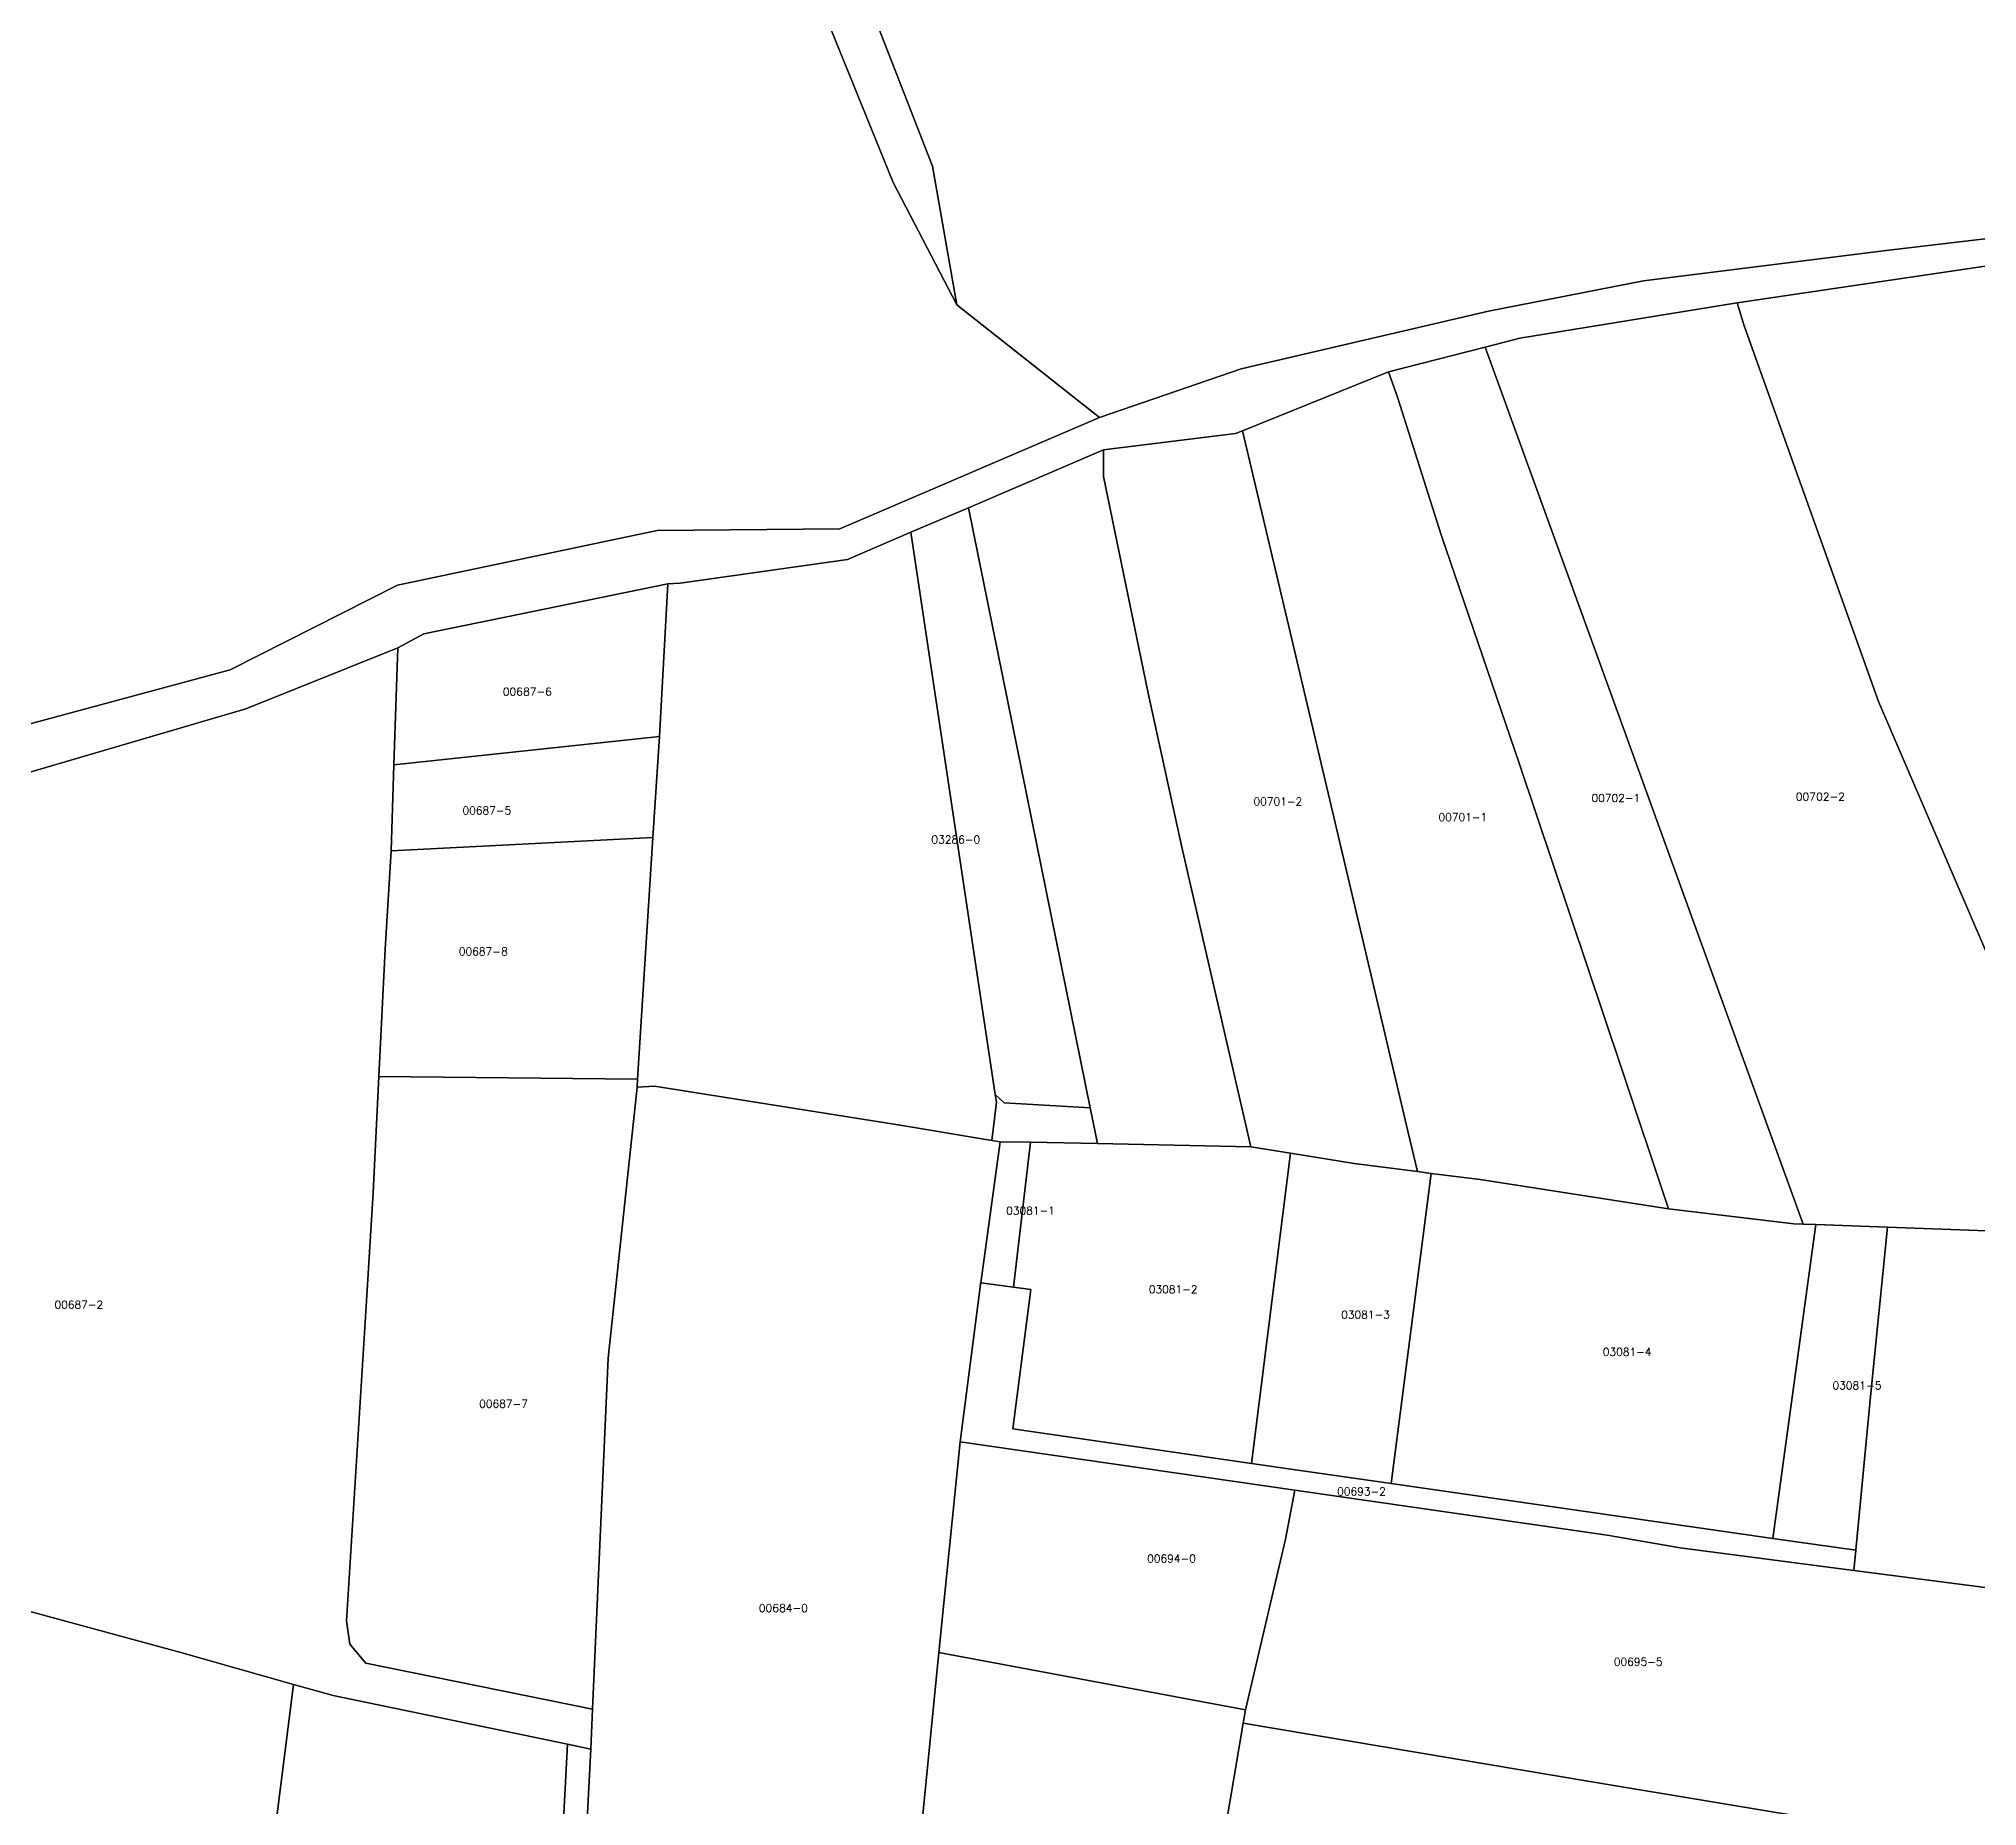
# Model space of a CAD drawing. Header units: metres. Extents: x 7423707 to 7427500, y 4706661 to 4708784.
# Drawn here: x 7425090.5 to 7425339.2, y 4706905.9 to 4707132.6 of the extents above; entities that cross this region are included whole.
import ezdxf

# ---------------------------------------------------------------- set-up
doc = ezdxf.new("R2010")
doc.units = ezdxf.units.M
doc.layers.add('Numrat_Parcelave', color=7, linetype='Continuous')
doc.layers.add('Parcelat_kadastrale2021', color=7, linetype='Continuous')
doc.styles.get("Standard").update_dxf_attribs({"font": 'simplex.shx'})

msp = doc.modelspace()

# ---------------------------------------------------------------- linework, layer by layer
at = {"layer": 'Parcelat_kadastrale2021'}
for points in [[(7425164.32, 4707202.66), (7425171.39, 4707204.21), (7425187.25, 4707162.27), (7425205.18, 4707116.26), (7425208.29, 4707098.48), (7425200.12, 4707114.14), (7425175.52, 4707174.73)], [(7425060.09, 4707187.2), (7425064.83, 4707185.27), (7425110.65, 4707193.97), (7425164.32, 4707202.66), (7425175.52, 4707174.73), (7425200.12, 4707114.14), (7425208.29, 4707098.48), (7425226.59, 4707083.99), (7425193.26, 4707069.74), (7425169.84, 4707069.5), (7425136.55, 4707062.5), (7425115.05, 4707051.64), (7425085.59, 4707043.67), (7425078.77, 4707054.06), (7425070.5, 4707066.69), (7425061.7, 4707080.15), (7425025.51, 4707136.85), (7425011.77, 4707160.74), (7425036.63, 4707166.69), (7425058.72, 4707186.43)], [(7425316.83, 4706980.54), (7425307.39, 4707006.58), (7425291.95, 4707049.21), (7425276.07, 4707093.04), (7425280.49, 4707094.18), (7425308.37, 4707098.71), (7425309.26, 4707095.79), (7425326.52, 4707047.56), (7425342.12, 4707011.28), (7425366.22, 4706978.66), (7425365.9, 4706978.73), (7425327.66, 4706980.13), (7425318.48, 4706980.48)], [(7425276.07, 4707093.04), (7425291.95, 4707049.21), (7425307.39, 4707006.58), (7425316.83, 4706980.54), (7425315.66, 4706980.58), (7425299.55, 4706982.49), (7425293.5, 4707000.68), (7425280.44, 4707039.52), (7425270.42, 4707068.94), (7425264.84, 4707086.49), (7425263.65, 4707089.85)], [(7425267.36, 4706987.28), (7425266.13, 4706992.46), (7425258.81, 4707023.5), (7425251.04, 4707056.49), (7425244.93, 4707082.31), (7425263.65, 4707089.85), (7425264.84, 4707086.49), (7425270.42, 4707068.94), (7425280.44, 4707039.52), (7425293.5, 4707000.68), (7425299.55, 4706982.49), (7425275.43, 4706986.25), (7425269.11, 4706987.05)], [(7425244.93, 4707082.31), (7425251.04, 4707056.49), (7425258.81, 4707023.5), (7425266.13, 4706992.46), (7425267.36, 4706987.28), (7425259.23, 4706988.3), (7425251.09, 4706989.62), (7425246, 4706990.45), (7425237.16, 4707028.91), (7425232.83, 4707048.66), (7425227.1, 4707076.43), (7425227.11, 4707079.85), (7425244.02, 4707081.94)], [(7425237.16, 4707028.91), (7425246, 4706990.45), (7425226.32, 4706990.86), (7425225.39, 4706995.44), (7425209.79, 4707072.44), (7425227.11, 4707079.85), (7425227.1, 4707076.43), (7425232.83, 4707048.66)], [(7425209.79, 4707072.44), (7425225.39, 4706995.44), (7425214.37, 4706996.11), (7425213.22, 4706997.16), (7425202.38, 4707069.28)], [(7425201.02, 4706993.25), (7425169.51, 4706998.24), (7425167.26, 4706998.1), (7425167.32, 4706999.13), (7425169.3, 4707030.15), (7425170.12, 4707043.11), (7425171.23, 4707062.69), (7425172.78, 4707062.78), (7425194.27, 4707065.8), (7425202.38, 4707069.28), (7425213.22, 4706997.16), (7425213.37, 4706996.18), (7425212.79, 4706991.28)], [(7425136.07, 4707039.45), (7425136.57, 4707054.46), (7425139.89, 4707056.27), (7425171.23, 4707062.69), (7425170.12, 4707043.11)], [(7425135.7, 4707028.44), (7425136.07, 4707039.45), (7425170.12, 4707043.11), (7425169.3, 4707030.15)], [(7425134.13, 4706999.46), (7425134.93, 4707015.81), (7425135.7, 4707028.44), (7425169.3, 4707030.15), (7425167.32, 4706999.13)], [(7425161.56, 4706918.32), (7425132.45, 4706924.22), (7425130.44, 4706926.67), (7425129.98, 4706929.64), (7425132.58, 4706971.4), (7425133.41, 4706984.59), (7425134.13, 4706999.46), (7425167.32, 4706999.13), (7425167.26, 4706998.1), (7425163.57, 4706963.34)], [(7425155.49, 4706820.53), (7425159.11, 4706870.56), (7425161.33, 4706913.2), (7425161.56, 4706918.32), (7425163.57, 4706963.34), (7425167.26, 4706998.1), (7425169.51, 4706998.24), (7425201.02, 4706993.25), (7425212.79, 4706991.28), (7425213.84, 4706991.1), (7425211.34, 4706973.02), (7425211.33, 4706972.96), (7425211.31, 4706972.78), (7425208.71, 4706952.61), (7425205.99, 4706925.6), (7425202.7, 4706892.24), (7425197.96, 4706850.28), (7425195.82, 4706829.12), (7425194.64, 4706810.15), (7425194.04, 4706810.29), (7425194.02, 4706810.29), (7425193.86, 4706810.33), (7425157.89, 4706819.91)], [(7425217.73, 4706991.03), (7425213.84, 4706991.1), (7425212.79, 4706991.28), (7425213.37, 4706996.18), (7425213.22, 4706997.16), (7425214.37, 4706996.11), (7425225.39, 4706995.44), (7425226.32, 4706990.86)], [(7425211.34, 4706973.02), (7425213.84, 4706991.1), (7425217.73, 4706991.03), (7425215.53, 4706972.47)], [(7425215.48, 4706954.26), (7425217.79, 4706972.17), (7425215.53, 4706972.47), (7425217.73, 4706991.03), (7425226.32, 4706990.86), (7425246, 4706990.45), (7425251.09, 4706989.62), (7425246.1, 4706949.82)], [(7425263.98, 4706947.26), (7425252.04, 4706948.98), (7425246.1, 4706949.82), (7425251.09, 4706989.62), (7425259.23, 4706988.3), (7425267.36, 4706987.28), (7425269.11, 4706987.05)], [(7425299.55, 4706982.49), (7425315.66, 4706980.58), (7425316.83, 4706980.54), (7425318.48, 4706980.48), (7425312.96, 4706940.23), (7425312.96, 4706940.22), (7425263.98, 4706947.26), (7425269.11, 4706987.05), (7425275.43, 4706986.25)], [(7425327.66, 4706980.13), (7425325.47, 4706958.42), (7425323.6, 4706938.7), (7425312.96, 4706940.22), (7425312.96, 4706940.23), (7425318.48, 4706980.48)], [(7425346.49, 4706933.1), (7425323.36, 4706936.11), (7425323.6, 4706938.7), (7425325.47, 4706958.42), (7425327.66, 4706980.13), (7425365.9, 4706978.73), (7425355.07, 4706930.58)], [(7425208.71, 4706952.61), (7425211.31, 4706972.78), (7425211.33, 4706972.96), (7425211.34, 4706973.02), (7425215.53, 4706972.47), (7425217.79, 4706972.17), (7425215.48, 4706954.26), (7425246.1, 4706949.82), (7425252.04, 4706948.98), (7425263.98, 4706947.26), (7425312.96, 4706940.22), (7425323.6, 4706938.7), (7425323.36, 4706936.11), (7425301.07, 4706939), (7425291.71, 4706940.62), (7425251.66, 4706946.41)], [(7425205.99, 4706925.6), (7425208.71, 4706952.61), (7425251.66, 4706946.41), (7425250.46, 4706940.14), (7425245.29, 4706918.24)], [(7425245.01, 4706916.54), (7425245.29, 4706918.24), (7425250.46, 4706940.14), (7425251.66, 4706946.41), (7425291.71, 4706940.62), (7425301.07, 4706939), (7425323.36, 4706936.11), (7425346.49, 4706933.1), (7425355.07, 4706930.58), (7425373.16, 4706925.28), (7425375.52, 4706924.59), (7425378.66, 4706923.66), (7425386.27, 4706921.43), (7425378.65, 4706922.03), (7425372.62, 4706923.24), (7425343.71, 4706929.01), (7425342.92, 4706924.84), (7425340, 4706900.62), (7425338.35, 4706900.9), (7425289.49, 4706909.05)], [(7425123.21, 4706921.49), (7425111.75, 4706830.7), (7425101.62, 4706832.86), (7425087.33, 4706835.91), (7425072.66, 4706840.11), (7425071.08, 4706840.58), (7425080.38, 4706885.22), (7425080.13, 4706885.55), (7425088.12, 4706931.2), (7425108.76, 4706925.58)], [(7425202.7, 4706892.24), (7425205.99, 4706925.6), (7425245.29, 4706918.24), (7425245.01, 4706916.54), (7425241.05, 4706892.95), (7425240.74, 4706884.49)], [(7425158.36, 4706913.81), (7425156.08, 4706870.75), (7425152.53, 4706821.3), (7425137.04, 4706825.33), (7425111.75, 4706830.7), (7425123.21, 4706921.49), (7425128.28, 4706920.05)], [(7425239.73, 4706876.07), (7425240.74, 4706884.49), (7425241.05, 4706892.95), (7425245.01, 4706916.54), (7425289.49, 4706909.05), (7425338.35, 4706900.9), (7425334.17, 4706879.87), (7425329.82, 4706859.68), (7425315, 4706862.58), (7425307.25, 4706864.45), (7425306.49, 4706864.64), (7425244.04, 4706875.33)], [(7425152.53, 4706821.3), (7425156.08, 4706870.75), (7425158.36, 4706913.81), (7425161.33, 4706913.2), (7425159.11, 4706870.56), (7425155.49, 4706820.53)]]:
    msp.add_lwpolyline(points, close=True, dxfattribs=at)
for points in [[(7425498.03, 4707122.86), (7425467.98, 4707120.99), (7425445.39, 4707118.98), (7425408.46, 4707125.16), (7425395.05, 4707120.47), (7425378.52, 4707118.18), (7425351.41, 4707108.26), (7425327.48, 4707105.43), (7425296.36, 4707101.55), (7425276.5, 4707097.66), (7425244.77, 4707090.26), (7425226.59, 4707083.99), (7425208.29, 4707098.48), (7425205.18, 4707116.26), (7425187.25, 4707162.27)], [(7425085.59, 4707043.67), (7425115.05, 4707051.64), (7425136.55, 4707062.5), (7425169.84, 4707069.5), (7425193.26, 4707069.74), (7425226.59, 4707083.99), (7425244.77, 4707090.26), (7425276.5, 4707097.66), (7425296.36, 4707101.55), (7425327.48, 4707105.43), (7425351.41, 4707108.26), (7425378.52, 4707118.18), (7425395.05, 4707120.47), (7425408.46, 4707125.16), (7425445.39, 4707118.98), (7425467.98, 4707120.99), (7425498.03, 4707122.86)], [(7425499.45, 4706981.84), (7425477.29, 4706994.2), (7425435.43, 4707020.9), (7425410.84, 4707042.37), (7425397.13, 4707017.88), (7425366.22, 4706978.66), (7425342.12, 4707011.28), (7425326.52, 4707047.56), (7425309.26, 4707095.79), (7425308.37, 4707098.71), (7425352.62, 4707105.26), (7425381.52, 4707113.77), (7425397.51, 4707115.82), (7425408.18, 4707121.25), (7425408.18, 4707115.51), (7425406.02, 4707092.16), (7425440.27, 4707077.53), (7425442.9, 4707076.4), (7425469.95, 4707062.4), (7425478.72, 4707057.86), (7425497.35, 4707046.53)], [(7425352.62, 4707105.26), (7425308.37, 4707098.71), (7425280.49, 4707094.18), (7425276.07, 4707093.04), (7425263.65, 4707089.85), (7425244.93, 4707082.31), (7425244.02, 4707081.94), (7425227.11, 4707079.85), (7425209.79, 4707072.44), (7425202.38, 4707069.28), (7425194.27, 4707065.8), (7425172.78, 4707062.78), (7425171.23, 4707062.69), (7425139.89, 4707056.27), (7425136.57, 4707054.46), (7425117.08, 4707046.64), (7425075.34, 4707034.4)], [(7425075.34, 4707034.4), (7425117.08, 4707046.64), (7425136.57, 4707054.46), (7425136.07, 4707039.45), (7425135.7, 4707028.44), (7425134.93, 4707015.81), (7425134.13, 4706999.46), (7425133.41, 4706984.59), (7425132.58, 4706971.4), (7425129.98, 4706929.64), (7425130.44, 4706926.67), (7425132.45, 4706924.22), (7425161.56, 4706918.32), (7425161.33, 4706913.2), (7425158.36, 4706913.81), (7425128.28, 4706920.05), (7425123.21, 4706921.49), (7425108.76, 4706925.58), (7425088.12, 4706931.2)]]:
    msp.add_lwpolyline(points, dxfattribs=at)

# ---------------------------------------------------------------- texts
at = {"layer": 'Numrat_Parcelave'}
for s, p in [('00687-6', (7425150.06, 4707048.34)), ('00687-5', (7425144.86, 4707033.1)), ('00701-2', (7425246.32, 4707034.25)), ('00702-1', (7425289.69, 4707034.69)), ('00702-2', (7425315.92, 4707034.87)), ('00701-1', (7425270.06, 4707032.24)), ('03286-0', (7425205.01, 4707029.37)), ('00687-8', (7425144.41, 4707015.01)), ('03081-1', (7425214.6, 4706981.77)), ('03081-2', (7425232.91, 4706971.67)), ('00687-2', (7425092.52, 4706969.7)), ('03081-3', (7425257.57, 4706968.43)), ('03081-4', (7425291.13, 4706963.65)), ('03081-5', (7425320.62, 4706959.34)), ('00687-7', (7425147, 4706956.99)), ('00693-2', (7425257.07, 4706945.74)), ('00694-0', (7425232.68, 4706937.14)), ('00684-0', (7425182.9, 4706930.78)), ('00695-5', (7425292.55, 4706923.89))]:
    msp.add_text(s, height=1, dxfattribs=at).set_placement(p)

doc.saveas('drawing.dxf')
